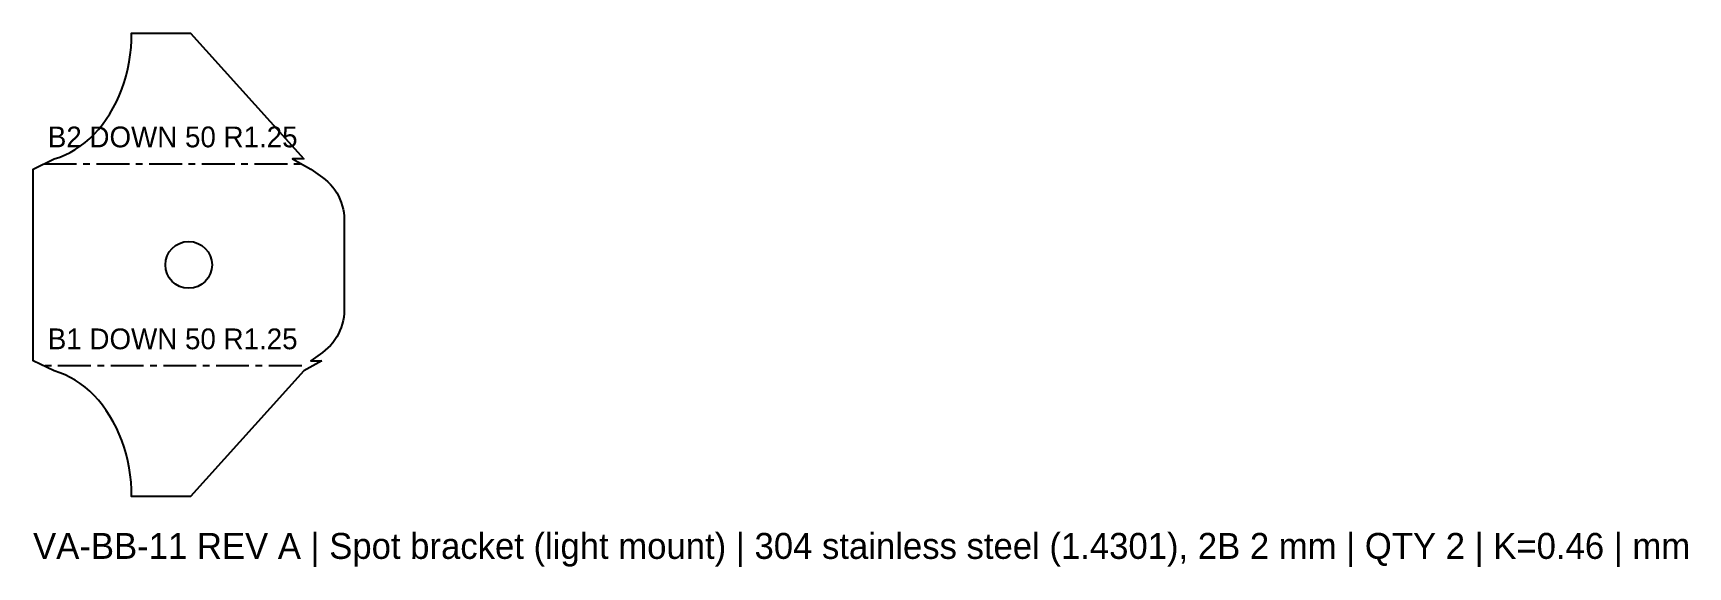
# Model space of a CAD drawing. Header units: millimetres. Extents: x 0 to 319, y -14 to 89.
import ezdxf
from ezdxf.enums import TextEntityAlignment as Align

# ---------------------------------------------------------------- set-up
doc = ezdxf.new("R2010")
doc.units = ezdxf.units.MM
doc.linetypes.add('CENTER', pattern=[10.16, 6.35, -1.27, 1.27, -1.27])
for name, color, linetype in [('BEND_DOWN', 5, 'CENTER'), ('CUT', 7, 'Continuous'), ('INFO', 8, 'Continuous')]:
    doc.layers.add(name, color=color, linetype=linetype)

msp = doc.modelspace()

# ---------------------------------------------------------------- linework, layer by layer
at = {"layer": 'BEND_DOWN'}
for p, q in [((2.05, 64.11), (51.79, 64.11)), ((51.79, 25.2), (2.05, 25.2))]:
    msp.add_line(p, q, dxfattribs=at)
at = {"layer": 'CUT'}
msp.add_lwpolyline([(55.68, 26.18), (52.19, 24.22), (30.36, 0), (19, 0), (18.97, 1.4), (18.88, 2.79), (18.73, 4.18), (18.52, 5.55), (18.25, 6.9), (17.92, 8.23), (17.54, 9.54), (17.1, 10.81), (16.6, 12.06), (16.06, 13.26), (15.46, 14.42), (14.81, 15.53), (14.12, 16.6), (13.38, 17.61), (12.6, 18.57), (11.78, 19.47), (10.92, 20.3), (10.02, 21.07), (9.1, 21.78), (8.14, 22.41), (7.16, 22.97), (6.16, 23.46), (5.13, 23.88), (4.09, 24.22), (0, 26.18), (0, 63.13), (4.09, 65.1), (5.13, 65.44), (6.16, 65.85), (7.16, 66.34), (8.14, 66.91), (9.1, 67.54), (10.02, 68.24), (10.92, 69.02), (11.78, 69.85), (12.6, 70.75), (13.38, 71.7), (14.12, 72.72), (14.81, 73.78), (15.46, 74.9), (16.06, 76.06), (16.6, 77.26), (17.1, 78.5), (17.54, 79.78), (17.92, 81.08), (18.25, 82.41), (18.52, 83.77), (18.73, 85.14), (18.88, 86.52), (18.97, 87.92), (19, 89.32), (30.36, 89.32), (52.19, 65.1), (50.04, 65.1), (53.53, 63.13), (55.8, 61.51), (56.34, 61.1), (56.85, 60.65), (57.33, 60.17), (57.78, 59.66), (58.19, 59.11), (58.56, 58.54), (58.89, 57.95), (59.18, 57.34), (59.43, 56.7), (59.63, 56.05), (59.79, 55.4), (59.91, 54.73), (59.98, 54.05), (60, 53.37), (60, 35.95), (59.98, 35.27), (59.91, 34.59), (59.79, 33.92), (59.63, 33.26), (59.43, 32.61), (59.18, 31.98), (58.89, 31.37), (58.56, 30.77), (58.19, 30.2), (57.78, 29.66), (57.33, 29.15), (56.85, 28.66), (56.34, 28.22), (55.8, 27.8), (53.53, 26.18)], close=True, dxfattribs=at)
msp.add_circle((30, 44.66), 4.5, dxfattribs=at)

# ---------------------------------------------------------------- texts
at = {"layer": 'INFO'}
for s, p in [('B2 DOWN 50 R1.25', (26.92, 66.11)), ('B1 DOWN 50 R1.25', (26.92, 27.2))]:
    msp.add_text(s, height=4, dxfattribs=at).set_placement(p, align=Align.BOTTOM_CENTER)
msp.add_text('VA-BB-11 REV A | Spot bracket (light mount) | 304 stainless steel (1.4301), 2B 2 mm | QTY 2 | K=0.46 | mm', height=5, dxfattribs=at).set_placement((0, -12))

doc.saveas('drawing.dxf')
